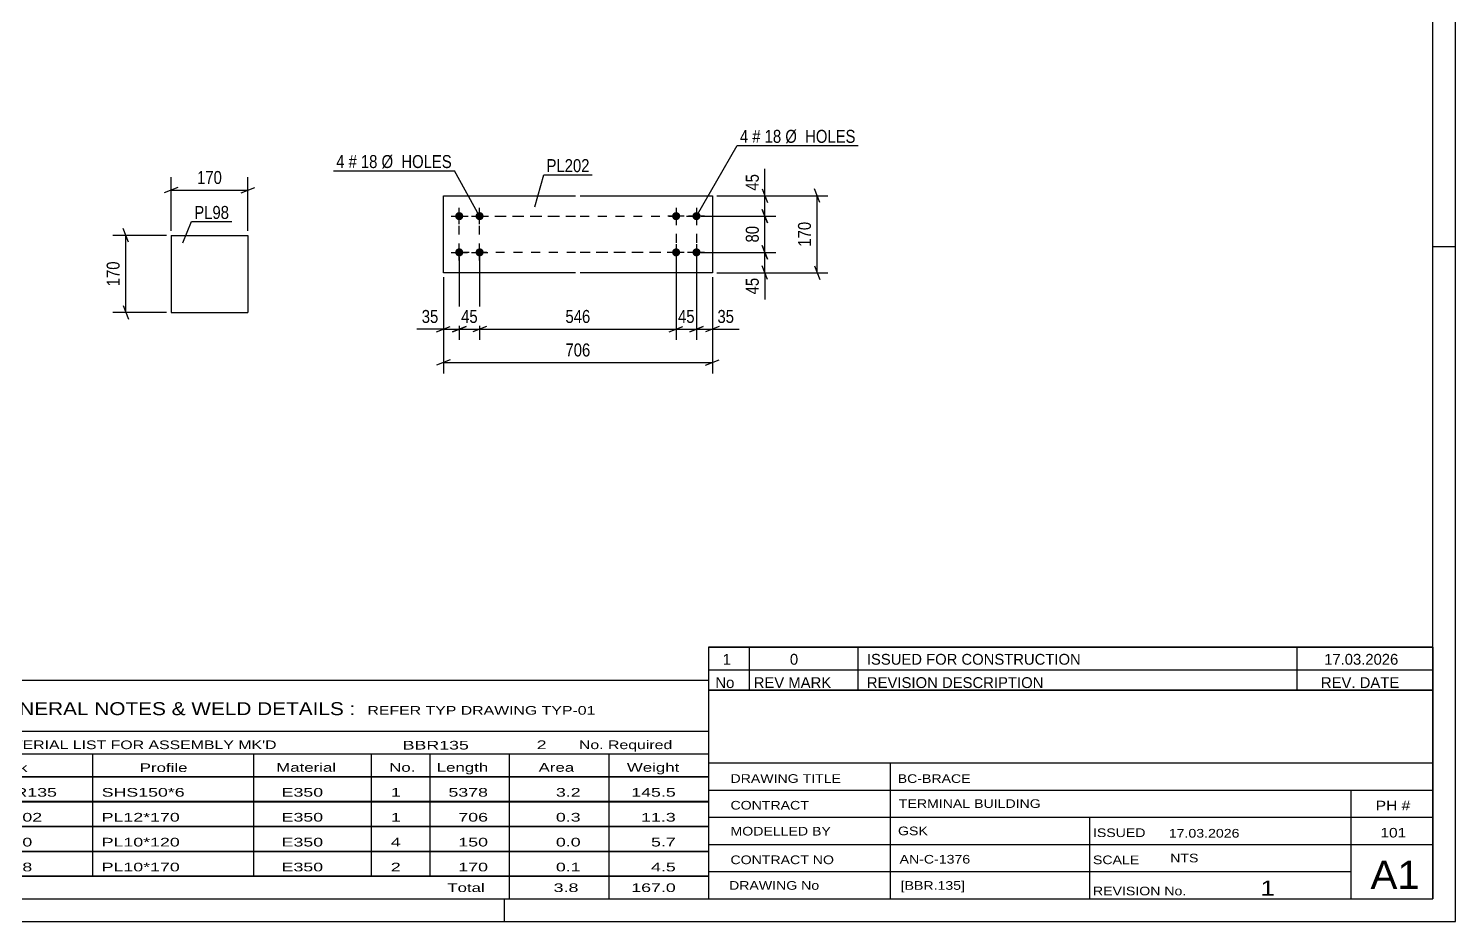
# Model space of a CAD drawing. Header units: millimetres. Extents: x 0 to 594, y 0 to 420.
# Drawn here: x 278.8 to 594, y 0 to 197.2 of the extents above; entities that cross this region are included whole.
import ezdxf

# ---------------------------------------------------------------- set-up
doc = ezdxf.new("R2010")
doc.units = ezdxf.units.MM
doc.linetypes.add('DXK_LINE_DOT2', pattern=[3.9198, 1.9599, -1.9599])
doc.styles.add('Arial Narrow', font='ARIALN.TTF', dxfattribs={"height": 0.2})

# ---------------------------------------------------------------- blocks, each defined once
blk = doc.blocks.new('Unknown-580610934-1130')
at = {"color": 5, "linetype": 'Continuous'}
for p, q in [((594, 0), (594, 420)), ((589, 5), (589, 415)), ((594, 149), (589, 149)), ((5, 5), (589, 5)), ((384, 0), (384, 5)), ((0, 0), (594, 0))]:
    blk.add_line(p, q, dxfattribs=at)
blk = doc.blocks.new('Bolt-580610934-2463 - 2457')
at = {"linetype": 'Continuous'}
for points in [[(373.97, 156.66, -1), (373.97, 154.86, -1)], [(378.47, 156.66, -1), (378.47, 154.86, -1)], [(373.97, 148.66, -1), (373.97, 146.86, -1)], [(378.47, 148.66, -1), (378.47, 146.86, -1)]]:
    blk.add_hatch(color=1, dxfattribs=at).paths.add_polyline_path(points)
at = {"color": 1, "linetype": 'Continuous'}
for p, q in [((372.17, 155.76), (375.77, 155.76)), ((373.97, 153.96), (373.97, 157.56)), ((376.67, 155.76), (380.27, 155.76)), ((378.47, 153.96), (378.47, 157.56)), ((373.97, 145.96), (373.97, 149.56)), ((378.47, 145.96), (378.47, 149.56)), ((372.17, 147.76), (375.77, 147.76)), ((376.67, 147.76), (380.27, 147.76))]:
    blk.add_line(p, q, dxfattribs=at)
blk = doc.blocks.new('Bolt-580610934-2468 - 2457')
at = {"linetype": 'Continuous'}
for points in [[(421.87, 154.86, -1), (421.87, 156.66, -1)], [(426.37, 154.86, -1), (426.37, 156.66, -1)], [(421.87, 146.86, -1), (421.87, 148.66, -1)], [(426.37, 146.86, -1), (426.37, 148.66, -1)]]:
    blk.add_hatch(color=1, dxfattribs=at).paths.add_polyline_path(points)
at = {"color": 1, "linetype": 'Continuous'}
for p, q in [((423.67, 155.76), (420.07, 155.76)), ((421.87, 157.56), (421.87, 153.96)), ((428.17, 155.76), (424.57, 155.76)), ((426.37, 157.56), (426.37, 153.96)), ((421.87, 149.56), (421.87, 145.96)), ((426.37, 149.56), (426.37, 145.96)), ((423.67, 147.76), (420.07, 147.76)), ((428.17, 147.76), (424.57, 147.76))]:
    blk.add_line(p, q, dxfattribs=at)
blk = doc.blocks.new('Part-580610934-2473 - 2457')
at = {"color": 2, "linetype": 'Continuous'}
for p, q in [((370.47, 160.26), (399.67, 160.26)), ((370.47, 143.26), (370.47, 160.26)), ((400.67, 160.26), (429.87, 160.26)), ((429.87, 160.26), (429.87, 143.26)), ((399.67, 143.26), (370.47, 143.26)), ((429.87, 143.26), (400.67, 143.26))]:
    blk.add_line(p, q, dxfattribs=at)
blk = doc.blocks.new('Part-580610934-2404 - 2398')
at = {"color": 2, "linetype": 'Continuous'}
for p, q in [((310.31, 151.51), (327.31, 151.51)), ((310.31, 151.51), (310.31, 134.51)), ((327.31, 151.51), (327.31, 134.51)), ((310.31, 134.51), (327.31, 134.51))]:
    blk.add_line(p, q, dxfattribs=at)
blk = doc.blocks.new('Rectangle-580610934-2559 - 2457')
at = {"color": 1, "linetype": 'DXK_LINE_DOT2'}
for p, q in [((373.97, 155.76), (399.67, 155.76)), ((373.97, 147.76), (373.97, 155.76)), ((400.67, 155.76), (426.37, 155.76)), ((426.37, 155.76), (426.37, 147.76)), ((399.67, 147.76), (373.97, 147.76)), ((426.37, 147.76), (400.67, 147.76))]:
    blk.add_line(p, q, dxfattribs=at)
blk = doc.blocks.new('Rectangle-580610934-2549 - 2457')
at = {"color": 1, "linetype": 'DXK_LINE_DOT2'}
for p, q in [((378.47, 155.76), (399.67, 155.76)), ((378.47, 147.76), (378.47, 155.76)), ((400.67, 155.76), (421.87, 155.76)), ((421.87, 155.76), (421.87, 147.76)), ((399.67, 147.76), (378.47, 147.76)), ((421.87, 147.76), (400.67, 147.76))]:
    blk.add_line(p, q, dxfattribs=at)
blk = doc.blocks.new('StraightDimension-580610934-2528 - 2457')
at = {"color": 7, "linetype": 'Continuous'}
for p, q in [((421.87, 146.76), (421.87, 128.42)), ((426.37, 146.76), (426.37, 128.42)), ((420.37, 130.22), (423.37, 131.42)), ((421.87, 130.82), (426.37, 130.82)), ((427.87, 131.42), (424.87, 130.22))]:
    blk.add_line(p, q, dxfattribs=at)
at = {"color": 0}
blk.add_wipeout([(426.55, 131.57), (426.55, 135.77), (421.69, 135.77), (421.69, 131.57)], dxfattribs=at)
at = {"color": 3, "style": 'Arial Narrow'}
blk.add_text('45', height=2.863, dxfattribs=at).set_placement((422.29, 132.17))
blk = doc.blocks.new('StraightDimension-580610934-2476 - 2457')
at = {"color": 7, "linetype": 'Continuous'}
for p, q in [((440.87, 161.76), (442.07, 158.76)), ((430.87, 160.26), (443.87, 160.26)), ((441.47, 155.76), (441.47, 160.26)), ((427.37, 155.76), (443.87, 155.76)), ((442.07, 154.26), (440.87, 157.26))]:
    blk.add_line(p, q, dxfattribs=at)
at = {"color": 0}
blk.add_wipeout([(440.72, 165.64), (436.52, 165.64), (436.52, 160.79), (440.72, 160.79)], dxfattribs=at)
at = {"color": 7, "linetype": 'Continuous'}
blk.add_line((441.47, 160.26), (441.47, 166.17), dxfattribs=at)
blk.add_line((441.47, 160.26), (441.47, 166.17), dxfattribs=at)
at = {"color": 3, "style": 'Arial Narrow'}
blk.add_text('45', height=2.863, rotation=90.0002, dxfattribs=at).set_placement((440.12, 161.39))
blk = doc.blocks.new('StraightDimension-580610934-2484 - 2457')
at = {"color": 7, "linetype": 'Continuous'}
for p, q in [((427.37, 155.76), (443.87, 155.76)), ((440.87, 157.26), (442.07, 154.26)), ((441.47, 147.76), (441.47, 155.76)), ((442.07, 146.26), (440.87, 149.26)), ((427.37, 147.76), (443.87, 147.76))]:
    blk.add_line(p, q, dxfattribs=at)
at = {"color": 0}
blk.add_wipeout([(440.72, 154.19), (436.52, 154.19), (436.52, 149.34), (440.72, 149.34)], dxfattribs=at)
at = {"color": 3, "style": 'Arial Narrow'}
blk.add_text('80', height=2.863, rotation=90.0002, dxfattribs=at).set_placement((440.12, 149.94))
blk = doc.blocks.new('StraightDimension-580610934-2492 - 2457')
at = {"color": 7, "linetype": 'Continuous'}
for p, q in [((440.87, 149.26), (442.07, 146.26)), ((427.37, 147.76), (443.87, 147.76)), ((441.47, 143.26), (441.47, 147.76)), ((430.87, 143.26), (443.87, 143.26)), ((442.07, 141.76), (440.87, 144.76))]:
    blk.add_line(p, q, dxfattribs=at)
at = {"color": 0}
blk.add_wipeout([(440.72, 142.74), (436.52, 142.74), (436.52, 137.88), (440.72, 137.88)], dxfattribs=at)
at = {"color": 7, "linetype": 'Continuous'}
blk.add_line((441.47, 143.26), (441.47, 137.36), dxfattribs=at)
blk.add_line((441.47, 143.26), (441.47, 137.36), dxfattribs=at)
at = {"color": 3, "style": 'Arial Narrow'}
blk.add_text('45', height=2.863, rotation=90.0002, dxfattribs=at).set_placement((440.12, 138.48))
blk = doc.blocks.new('StraightDimension-580610934-2499 - 2457')
at = {"color": 7, "linetype": 'Continuous'}
for p, q in [((453.6, 158.76), (452.4, 161.76)), ((430.87, 160.26), (455.4, 160.26)), ((453, 143.26), (453, 160.26)), ((430.87, 143.26), (455.4, 143.26)), ((452.4, 144.76), (453.6, 141.76))]:
    blk.add_line(p, q, dxfattribs=at)
at = {"color": 0}
blk.add_wipeout([(452.25, 155.11), (448.05, 155.11), (448.05, 148.42), (452.25, 148.42)], dxfattribs=at)
at = {"color": 3, "style": 'Arial Narrow'}
blk.add_text('170', height=2.863, rotation=90.0002, dxfattribs=at).set_placement((451.65, 149.02))
blk = doc.blocks.new('StraightDimension-580610934-2508 - 2457')
at = {"color": 7, "linetype": 'Continuous'}
for p, q in [((426.37, 146.76), (426.37, 128.42)), ((429.87, 142.26), (429.87, 128.42)), ((424.87, 130.22), (427.87, 131.42)), ((426.37, 130.82), (429.87, 130.82)), ((431.37, 131.42), (428.37, 130.22))]:
    blk.add_line(p, q, dxfattribs=at)
at = {"color": 0}
blk.add_wipeout([(435.25, 131.57), (435.25, 135.77), (430.4, 135.77), (430.4, 131.57)], dxfattribs=at)
at = {"color": 7, "linetype": 'Continuous'}
blk.add_line((429.87, 130.82), (435.78, 130.82), dxfattribs=at)
blk.add_line((429.87, 130.82), (435.78, 130.82), dxfattribs=at)
at = {"color": 3, "style": 'Arial Narrow'}
blk.add_text('35', height=2.863, dxfattribs=at).set_placement((431, 132.17))
blk = doc.blocks.new('StraightDimension-580610934-2514 - 2457')
at = {"color": 7, "linetype": 'Continuous'}
for p, q in [((373.97, 146.76), (373.97, 128.42)), ((370.47, 142.26), (370.47, 128.42)), ((368.97, 130.22), (371.97, 131.42)), ((370.47, 130.82), (373.97, 130.82)), ((375.47, 131.42), (372.47, 130.22))]:
    blk.add_line(p, q, dxfattribs=at)
at = {"color": 0}
blk.add_wipeout([(369.95, 131.57), (369.95, 135.77), (365.09, 135.77), (365.09, 131.57)], dxfattribs=at)
at = {"color": 7, "linetype": 'Continuous'}
blk.add_line((370.47, 130.82), (364.57, 130.82), dxfattribs=at)
blk.add_line((370.47, 130.82), (364.57, 130.82), dxfattribs=at)
at = {"color": 3, "style": 'Arial Narrow'}
blk.add_text('35', height=2.863, dxfattribs=at).set_placement((365.69, 132.17))
blk = doc.blocks.new('StraightDimension-580610934-2520 - 2457')
at = {"color": 7, "linetype": 'Continuous'}
for p, q in [((378.47, 146.76), (378.47, 128.42)), ((421.87, 146.76), (421.87, 128.42)), ((379.97, 131.42), (376.97, 130.22)), ((378.47, 130.82), (421.87, 130.82)), ((420.37, 130.22), (423.37, 131.42))]:
    blk.add_line(p, q, dxfattribs=at)
at = {"color": 0}
blk.add_wipeout([(403.52, 131.57), (403.52, 135.77), (396.83, 135.77), (396.83, 131.57)], dxfattribs=at)
at = {"color": 3, "style": 'Arial Narrow'}
blk.add_text('546', height=2.863, dxfattribs=at).set_placement((397.43, 132.17))
blk = doc.blocks.new('StraightDimension-580610934-2536 - 2457')
at = {"color": 7, "linetype": 'Continuous'}
for p, q in [((373.97, 146.76), (373.97, 128.42)), ((378.47, 146.76), (378.47, 128.42)), ((372.47, 130.22), (375.47, 131.42)), ((373.97, 130.82), (378.47, 130.82)), ((379.97, 131.42), (376.97, 130.22))]:
    blk.add_line(p, q, dxfattribs=at)
at = {"color": 0}
blk.add_wipeout([(378.65, 131.57), (378.65, 135.77), (373.79, 135.77), (373.79, 131.57)], dxfattribs=at)
at = {"color": 3, "style": 'Arial Narrow'}
blk.add_text('45', height=2.863, dxfattribs=at).set_placement((374.39, 132.17))
blk = doc.blocks.new('StraightDimension-580610934-2545 - 2457')
at = {"color": 7, "linetype": 'Continuous'}
for p, q in [((370.47, 142.26), (370.47, 121.02)), ((429.87, 142.26), (429.87, 121.02)), ((371.97, 124.02), (368.97, 122.82)), ((370.47, 123.42), (429.87, 123.42)), ((428.37, 122.82), (431.37, 124.02))]:
    blk.add_line(p, q, dxfattribs=at)
at = {"color": 0}
blk.add_wipeout([(403.52, 124.17), (403.52, 128.37), (396.83, 128.37), (396.83, 124.17)], dxfattribs=at)
at = {"color": 3, "style": 'Arial Narrow'}
blk.add_text('706', height=2.863, dxfattribs=at).set_placement((397.43, 124.77))
blk = doc.blocks.new('StraightDimension-580610934-2406 - 2398')
at = {"color": 7, "linetype": 'Continuous'}
for p, q in [((310.31, 152.51), (310.31, 164.36)), ((327.31, 152.51), (327.31, 164.36)), ((311.81, 162.11), (308.81, 160.91)), ((310.31, 161.51), (327.31, 161.51)), ((325.81, 160.91), (328.81, 162.11))]:
    blk.add_line(p, q, dxfattribs=at)
at = {"color": 0}
blk.add_wipeout([(322.16, 162.26), (322.16, 166.46), (315.47, 166.46), (315.47, 162.26)], dxfattribs=at)
at = {"color": 3, "style": 'Arial Narrow'}
blk.add_text('170', height=2.863, dxfattribs=at).set_placement((316.07, 162.86))
blk = doc.blocks.new('StraightDimension-580610934-2417 - 2398')
at = {"color": 7, "linetype": 'Continuous'}
for p, q in [((309.31, 151.51), (297.46, 151.51)), ((300.91, 150.01), (299.71, 153.01)), ((300.31, 134.51), (300.31, 151.51)), ((299.71, 136.01), (300.91, 133.01)), ((309.31, 134.51), (297.46, 134.51))]:
    blk.add_line(p, q, dxfattribs=at)
at = {"color": 0}
blk.add_wipeout([(299.56, 146.36), (295.36, 146.36), (295.36, 139.67), (299.56, 139.67)], dxfattribs=at)
at = {"color": 3, "style": 'Arial Narrow'}
blk.add_text('170', height=2.863, rotation=90.0002, dxfattribs=at).set_placement((298.96, 140.27))
blk = doc.blocks.new('Unknown-580610934-4214')
at = {"color": 7, "linetype": 'Continuous'}
for p, q in [((429, 51.05), (429, 5)), ((429, 51.05), (589, 51.05)), ((589, 51), (589, 5)), ((429, 35), (589, 35)), ((469.14, 35), (469.14, 5)), ((429, 29), (589, 29)), ((571, 5.05), (571, 29.05)), ((429, 23), (589, 23)), ((513.14, 23), (513.14, 5)), ((429, 17), (589, 17)), ((429, 11), (571, 11)), ((429, 5), (589, 5))]:
    blk.add_line(p, q, dxfattribs=at)
at = {"color": 7, "style": 'Arial Narrow'}
for s, height, width, p in [('DRAWING TITLE', 1.9089, 1.425378, (433.88, 30.61)), ('BC-BRACE', 1.909, 1.425378, (470.81, 30.59)), ('CONTRACT', 1.909, 1.425378, (433.88, 24.71)), ('TERMINAL BUILDING', 1.9089, 1.425378, (471.06, 25.07)), ('MODELLED BY', 1.9089, 1.425378, (433.88, 18.98)), ('GSK', 1.909, 1.425378, (470.88, 19.04)), ('ISSUED', 1.909, 1.425378, (513.94, 18.64)), ('17.03.2026', 1.909, 1.425378, (530.69, 18.52)), ('CONTRACT NO', 1.9089, 1.425378, (433.88, 12.66)), ('AN-C-1376', 1.909, 1.425378, (471.23, 12.78)), ('SCALE', 1.909, 1.425378, (513.94, 12.65)), ('A1', 6.204, 1.25, (575.24, 7.2)), ('DRAWING No', 1.909, 1.425378, (433.56, 7)), ('[BBR.135]', 1.909, 1.425378, (471.46, 6.99)), ('REVISION No.', 1.9089, 1.425378, (513.94, 5.77)), ('1', 3.34, 1.5, (550.91, 5.68))]:
    blk.add_text(s, height=height, dxfattribs=dict(at, width=width)).set_placement(p)
at = {"color": 7, "linetype": 'Continuous', "style": 'Arial Narrow'}
for s, height, width, p in [('PH #', 2.1, 1.42538, (576.4, 24.55)), ('101', 2.1, 1.42538, (577.41, 18.55)), ('NTS', 1.909, 1.425378, (531, 13.05))]:
    blk.add_text(s, height=height, dxfattribs=dict(at, width=width)).set_placement(p)
blk = doc.blocks.new('Unknown-580610934-4215')
at = {"color": 7, "linetype": 'Continuous'}
for p, q in [((429, 60.55), (589, 60.55)), ((589, 60.55), (429, 60.55)), ((429, 60.55), (429, 55.55)), ((438, 60.55), (438, 55.55)), ((462, 60.55), (462, 55.55)), ((559, 60.55), (559, 55.55)), ((589, 60.55), (589, 55.55)), ((429, 55.55), (589, 55.55)), ((429, 55.55), (429, 51.05)), ((429, 55.55), (589, 55.55)), ((438, 55.55), (438, 51.05)), ((462, 55.55), (462, 51.05)), ((559, 55.55), (559, 51.05)), ((589, 55.55), (589, 51.05)), ((589, 51.05), (429, 51.05))]:
    blk.add_line(p, q, dxfattribs=at)
at = {"color": 7, "linetype": 'Continuous', "style": 'Arial Narrow'}
for s, height, width, p in [('1', 2.39, 1.196471, (432.16, 56.7)), ('0', 2.39, 1.196471, (447, 56.7)), ('ISSUED FOR CONSTRUCTION', 2.3861, 1.196471, (464, 56.7)), ('17.03.2026', 2.386, 1.196471, (565, 56.7)), ('No', 2.386, 1.2, (430.54, 51.55)), ('REV MARK', 2.386, 1.2, (439, 51.55)), ('REVISION DESCRIPTION', 2.3861, 1.2, (464, 51.55)), ('REV. DATE', 2.386, 1.2, (564.28, 51.55))]:
    blk.add_text(s, height=height, dxfattribs=dict(at, width=width)).set_placement(p)
blk = doc.blocks.new('Unknown-580610934-4216')
at = {"color": 7, "linetype": 'Continuous'}
for p, q in [((269, 53.25), (429, 53.25)), ((269, 42), (269, 53.25)), ((429, 53.25), (429, 42)), ((269, 42), (429, 42)), ((269, 42), (269, 37)), ((429, 42), (429, 37)), ((269, 37), (429, 37)), ((269, 37), (269, 32)), ((293, 37), (293, 32)), ((328.5, 37), (328.5, 32)), ((354.5, 37), (354.5, 32)), ((367.5, 37), (367.5, 32)), ((385, 37), (385, 32)), ((407, 37), (407, 32)), ((429, 37), (429, 32)), ((269, 32), (429, 32)), ((269, 31.95), (269, 26.55)), ((269, 31.95), (429, 31.95)), ((293, 32), (293, 26.5)), ((328.5, 32), (328.5, 26.5)), ((354.5, 32), (354.5, 26.5)), ((367.5, 32), (367.5, 26.5)), ((385, 32), (385, 26.5)), ((407, 32), (407, 26.5)), ((429, 31.95), (429, 26.55)), ((269, 26.55), (429, 26.55)), ((269, 26.45), (269, 21.05)), ((269, 26.45), (429, 26.45)), ((293, 26.5), (293, 21)), ((328.5, 26.5), (328.5, 21)), ((354.5, 26.5), (354.5, 21)), ((367.5, 26.5), (367.5, 21)), ((385, 26.5), (385, 21)), ((407, 26.5), (407, 21)), ((429, 26.45), (429, 21.05)), ((269, 21.05), (429, 21.05)), ((269, 20.95), (269, 15.55)), ((269, 20.95), (429, 20.95)), ((293, 21), (293, 15.5)), ((328.5, 21), (328.5, 15.5)), ((354.5, 21), (354.5, 15.5)), ((367.5, 21), (367.5, 15.5)), ((385, 21), (385, 15.5)), ((407, 21), (407, 15.5)), ((429, 20.95), (429, 15.55)), ((269, 15.55), (429, 15.55)), ((269, 15.45), (269, 10.05)), ((269, 15.45), (429, 15.45)), ((293, 15.5), (293, 10)), ((328.5, 15.5), (328.5, 10)), ((354.5, 15.5), (354.5, 10)), ((367.5, 15.5), (367.5, 10)), ((385, 15.5), (385, 10)), ((407, 15.5), (407, 10)), ((429, 15.45), (429, 10.05)), ((269, 10.05), (429, 10.05)), ((269, 10), (429, 10)), ((269, 10), (269, 5)), ((385, 10), (385, 5)), ((407, 10), (407, 5)), ((429, 10), (429, 5)), ((269, 5), (429, 5))]:
    blk.add_line(p, q, dxfattribs=at)
at = {"color": 7, "style": 'Arial Narrow'}
for s, height, width, p in [('GENERAL NOTES & WELD DETAILS :', 2.8633, 1.4, (270.15, 45.56)), ('REFER TYP DRAWING TYP-01', 1.9089, 1.6, (353.7, 45.66)), ("MATERIAL LIST FOR ASSEMBLY MK'D", 1.9089, 1.6, (270.15, 38.06)), ('BBR135', 1.909, 1.794707, (361.48, 37.97)), ('2', 1.91, 1.794707, (391.08, 38.06)), ('No. Required', 1.9089, 1.6, (400.41, 38.06)), ('Mark', 1.909, 1.7, (270.34, 33)), ('Profile', 1.909, 1.7, (303.41, 33)), ('Material', 1.909, 1.7, (333.54, 33.06)), ('No.', 1.909, 1.7, (358.5, 33.06)), ('Length', 1.909, 1.7, (369, 33.06)), ('Area', 1.909, 1.7, (391.5, 33.06)), ('Weight', 1.909, 1.7, (411, 33.06))]:
    blk.add_text(s, height=height, dxfattribs=dict(at, width=width)).set_placement(p)
at = {"color": 7, "linetype": 'Continuous', "style": 'Arial Narrow'}
for s, height, width, p in [('BBR135', 1.909, 1.794707, (270.5, 27.56)), ('SHS150*6', 1.909, 1.794707, (295, 27.56)), ('E350', 1.909, 1.794707, (334.74, 27.56)), ('1', 1.91, 1.794707, (358.86, 27.56)), ('5378', 1.909, 1.794707, (371.58, 27.56)), ('3.2', 1.909, 1.794707, (395.32, 27.56)), ('145.5', 1.909, 1.794707, (411.96, 27.56)), ('PL202', 1.909, 1.794707, (270.5, 22.06)), ('PL12*170', 1.909, 1.794707, (295, 22.06)), ('E350', 1.909, 1.794707, (334.74, 22.06)), ('1', 1.91, 1.794707, (358.86, 22.06)), ('706', 1.909, 1.794707, (373.77, 22.06)), ('0.3', 1.909, 1.794707, (395.32, 22.06)), ('11.3', 1.909, 1.794707, (414.14, 22.06)), ('PL40', 1.909, 1.794707, (270.5, 16.56)), ('PL10*120', 1.909, 1.794707, (295, 16.56)), ('E350', 1.909, 1.794707, (334.74, 16.56)), ('4', 1.91, 1.794707, (358.86, 16.56)), ('150', 1.909, 1.794707, (373.77, 16.56)), ('0.0', 1.909, 1.794707, (395.32, 16.56)), ('5.7', 1.909, 1.794707, (416.33, 16.56)), ('PL98', 1.909, 1.794707, (270.5, 11.06)), ('PL10*170', 1.909, 1.794707, (295, 11.06)), ('E350', 1.909, 1.794707, (334.74, 11.06)), ('2', 1.91, 1.794707, (358.86, 11.06)), ('170', 1.909, 1.794707, (373.77, 11.06)), ('0.1', 1.909, 1.794707, (395.32, 11.06)), ('4.5', 1.909, 1.794707, (416.33, 11.06)), ('Total', 1.909, 1.7, (371.33, 6.5)), ('3.8', 1.909, 1.794707, (394.83, 6.5)), ('167.0', 1.909, 1.794707, (411.96, 6.5))]:
    blk.add_text(s, height=height, dxfattribs=dict(at, width=width)).set_placement(p)
blk = doc.blocks.new('Mark-580610934-2459 - 2457')
at = {"color": 0}
blk.add_wipeout([(348.63, 166.38), (348.63, 169.38), (346.8, 169.38), (346.8, 166.38)], dxfattribs=at)
blk.add_wipeout([(348.63, 166.38), (348.63, 169.38), (346.8, 169.38), (346.8, 166.38)], dxfattribs=at)
blk.add_wipeout([(351.35, 166.38), (351.35, 169.38), (349.53, 169.38), (349.53, 166.38)], dxfattribs=at)
blk.add_wipeout([(351.35, 166.38), (351.35, 169.38), (349.53, 169.38), (349.53, 166.38)], dxfattribs=at)
at = {"color": 3, "style": 'Arial Narrow'}
blk.add_text('4', height=2.86, dxfattribs=at).set_placement((346.8, 166.38))
at = {"color": 0}
blk.add_wipeout([(355.91, 166.38), (355.91, 169.38), (352.25, 169.38), (352.25, 166.38)], dxfattribs=at)
blk.add_wipeout([(355.91, 166.38), (355.91, 169.38), (352.25, 169.38), (352.25, 166.38)], dxfattribs=at)
at = {"color": 3, "style": 'Arial Narrow'}
blk.add_text('#', height=2.86, dxfattribs=at).set_placement((349.53, 166.38))
at = {"color": 0}
blk.add_wipeout([(372.34, 166.38), (372.34, 169.38), (356.81, 169.38), (356.81, 166.38)], dxfattribs=at)
blk.add_wipeout([(372.34, 166.38), (372.34, 169.38), (356.81, 169.38), (356.81, 166.38)], dxfattribs=at)
at = {"color": 7, "linetype": 'Continuous'}
for p in [(346.2, 165.78), (378.47, 155.76)]:
    blk.add_line(p, (372.94, 165.78), dxfattribs=at)
at = {"color": 3, "style": 'Arial Narrow'}
for s, p in [('18', (352.25, 166.38)), ('Ø  HOLES', (356.81, 166.38))]:
    blk.add_text(s, height=2.863, dxfattribs=at).set_placement(p)
blk = doc.blocks.new('Mark-580610934-2464 - 2457')
at = {"color": 0}
blk.add_wipeout([(437.8, 171.95), (437.8, 174.95), (435.97, 174.95), (435.97, 171.95)], dxfattribs=at)
blk.add_wipeout([(437.8, 171.95), (437.8, 174.95), (435.97, 174.95), (435.97, 171.95)], dxfattribs=at)
at = {"color": 7, "linetype": 'Continuous'}
blk.add_line((426.37, 155.76), (435.37, 171.35), dxfattribs=at)
at = {"color": 0}
blk.add_wipeout([(440.53, 171.95), (440.53, 174.95), (438.7, 174.95), (438.7, 171.95)], dxfattribs=at)
blk.add_wipeout([(440.53, 171.95), (440.53, 174.95), (438.7, 174.95), (438.7, 171.95)], dxfattribs=at)
at = {"color": 3, "style": 'Arial Narrow'}
blk.add_text('4', height=2.86, dxfattribs=at).set_placement((435.97, 171.95))
at = {"color": 0}
blk.add_wipeout([(445.09, 171.95), (445.09, 174.95), (441.43, 174.95), (441.43, 171.95)], dxfattribs=at)
blk.add_wipeout([(445.09, 171.95), (445.09, 174.95), (441.43, 174.95), (441.43, 171.95)], dxfattribs=at)
at = {"color": 3, "style": 'Arial Narrow'}
blk.add_text('#', height=2.86, dxfattribs=at).set_placement((438.7, 171.95))
at = {"color": 0}
blk.add_wipeout([(461.51, 171.95), (461.51, 174.95), (445.99, 174.95), (445.99, 171.95)], dxfattribs=at)
blk.add_wipeout([(461.51, 171.95), (461.51, 174.95), (445.99, 174.95), (445.99, 171.95)], dxfattribs=at)
at = {"color": 7, "linetype": 'Continuous'}
blk.add_line((435.37, 171.35), (462.11, 171.35), dxfattribs=at)
at = {"color": 3, "style": 'Arial Narrow'}
for s, p in [('18', (441.43, 171.95)), ('Ø  HOLES', (445.99, 171.95))]:
    blk.add_text(s, height=2.863, dxfattribs=at).set_placement(p)
blk = doc.blocks.new('Mark-580610934-2469 - 2457')
at = {"color": 0}
blk.add_wipeout([(402.75, 165.48), (402.75, 168.48), (393.25, 168.48), (393.25, 165.48)], dxfattribs=at)
blk.add_wipeout([(402.75, 165.48), (402.75, 168.48), (393.25, 168.48), (393.25, 165.48)], dxfattribs=at)
at = {"color": 30, "linetype": 'Continuous'}
for p, q in [((390.67, 157.81), (392.65, 164.88)), ((392.65, 164.88), (403.35, 164.88))]:
    blk.add_line(p, q, dxfattribs=at)
at = {"color": 3, "style": 'Arial Narrow'}
blk.add_text('PL202', height=2.863, dxfattribs=at).set_placement((393.25, 165.48))
blk = doc.blocks.new('Mark-580610934-2400 - 2398')
at = {"color": 0}
blk.add_wipeout([(323.13, 155.14), (323.13, 158.14), (315.45, 158.14), (315.45, 155.14)], dxfattribs=at)
blk.add_wipeout([(323.13, 155.14), (323.13, 158.14), (315.45, 158.14), (315.45, 155.14)], dxfattribs=at)
at = {"color": 30, "linetype": 'Continuous'}
for p, q in [((312.89, 149.86), (314.85, 154.54)), ((314.85, 154.54), (323.73, 154.54))]:
    blk.add_line(p, q, dxfattribs=at)
at = {"color": 3, "style": 'Arial Narrow'}
blk.add_text('PL98', height=2.863, dxfattribs=at).set_placement((315.45, 155.14))

msp = doc.modelspace()

# ---------------------------------------------------------------- block references
for name in ['Unknown-580610934-1130', 'Part-580610934-2473 - 2457', 'Bolt-580610934-2463 - 2457', 'Rectangle-580610934-2559 - 2457', 'Rectangle-580610934-2549 - 2457', 'Bolt-580610934-2468 - 2457', 'Part-580610934-2404 - 2398', 'Unknown-580610934-4215', 'Unknown-580610934-4216', 'Unknown-580610934-4214']:
    msp.add_blockref(name, (0, 0))

# ---------------------------------------------------------------- next in the draw order: block references
for name in ['Mark-580610934-2459 - 2457', 'Mark-580610934-2469 - 2457', 'StraightDimension-580610934-2406 - 2398', 'StraightDimension-580610934-2476 - 2457', 'StraightDimension-580610934-2514 - 2457', 'StraightDimension-580610934-2528 - 2457']:
    msp.add_blockref(name, (0, 0))

# ---------------------------------------------------------------- next in the draw order: block references
for name in ['Mark-580610934-2400 - 2398', 'StraightDimension-580610934-2484 - 2457', 'StraightDimension-580610934-2417 - 2398']:
    msp.add_blockref(name, (0, 0))

# ---------------------------------------------------------------- next in the draw order: block references
msp.add_blockref('StraightDimension-580610934-2492 - 2457', (0, 0))

# ---------------------------------------------------------------- next in the draw order: block references
msp.add_blockref('StraightDimension-580610934-2499 - 2457', (0, 0))

# ---------------------------------------------------------------- next in the draw order: block references
for name in ['Mark-580610934-2464 - 2457', 'StraightDimension-580610934-2508 - 2457']:
    msp.add_blockref(name, (0, 0))

# ---------------------------------------------------------------- next in the draw order: block references
msp.add_blockref('StraightDimension-580610934-2520 - 2457', (0, 0))

# ---------------------------------------------------------------- next in the draw order: block references
msp.add_blockref('StraightDimension-580610934-2536 - 2457', (0, 0))

# ---------------------------------------------------------------- next in the draw order: block references
msp.add_blockref('StraightDimension-580610934-2545 - 2457', (0, 0))

doc.saveas('drawing.dxf')
